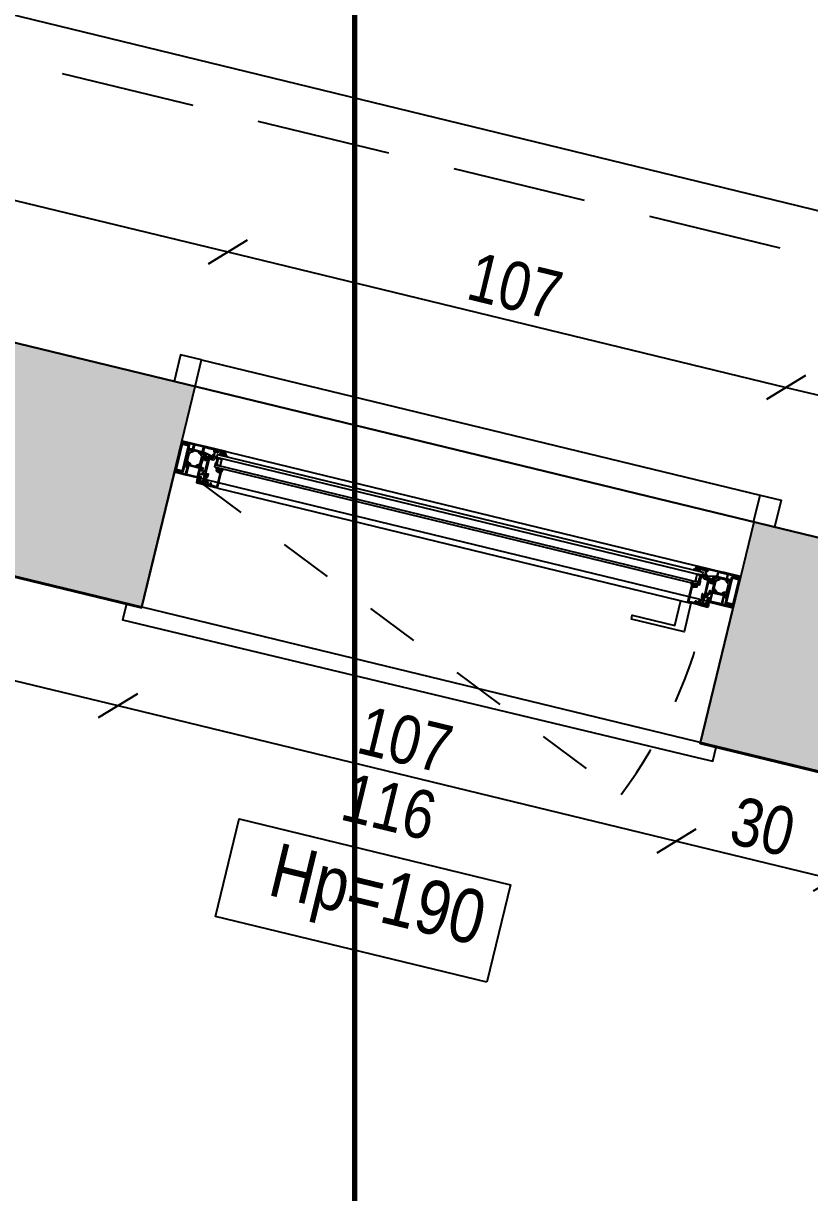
# Model space of a CAD drawing. Header units: metres. Extents: x 493 to 630, y -132 to -15.
# Drawn here: x 564.406 to 565.87, y -29.372 to -27.197 of the extents above; entities that cross this region are included whole.
import ezdxf

# ---------------------------------------------------------------- set-up
doc = ezdxf.new("R2010")
doc.units = ezdxf.units.M
doc.header["$MEASUREMENT"] = 0
doc.header["$PDMODE"] = 3
doc.linetypes.add('HIDDEN2', pattern=[0.1875, 0.125, -0.0625])
for name, color, linetype in [('a_caramida', 2, 'Continuous'), ('a_cote_50', 9, 'Continuous'), ('a_gipscarton', 41, 'Continuous'), ('a_pereti_hasuri', 253, 'Continuous'), ('a_punctat', 40, 'HIDDEN2'), ('a_scari_punctat', 40, 'HIDDEN2'), ('a_sticla', 4, 'Continuous'), ('a_tamplarie_ferestre', 6, 'Continuous'), ('a_text', 7, 'Continuous'), ('a_vederi', 74, 'Continuous'), ('a_vederi subtiri', 124, 'Continuous')]:
    doc.layers.add(name, color=color, linetype=linetype)
doc.layers.add('a_suprafete', color=7, linetype='Continuous', plot=False)
doc.styles.get("Standard").update_dxf_attribs({"font": 'ARIALN.TTF'})
doc.dimstyles.new('50 cote', dxfattribs={"dimtxt": 0.09, "dimasz": 0.06, "dimexe": 0, "dimexo": 0, "dimgap": 0.018, "dimtad": 1, "dimdec": 1, "dimlfac": 100, "dimrnd": 0.5, "dimdsep": 46, "dimtxsty": 'Standard', "dimblk": 'OBLIQUE', "dimcen": 0.00045, "dimclrd": 256, "dimclrt": 4, "dimadec": 1, "dimazin": 0, "dimtfac": 1, "dimtdec": 1, "dimtix": 1, "dimtofl": 0, "dimtmove": 0, "dimatfit": 3, "dimldrblk": 'OBLIQUE', "dimfxl": 0, "dimtolj": 1, "dimtzin": 0, "dimarcsym": 0})

# ---------------------------------------------------------------- blocks, each defined once
blk = doc.blocks.new('_Oblique')
at = {"color": 0, "linetype": 'ByBlock', "lineweight": -2}
blk.add_line((-0.5, -0.5), (0.5, 0.5), dxfattribs=at)
blk = doc.blocks.new('*D714')
at = {"layer": 'a_cote_50', "lineweight": -2, "ltscale": 0.3}
blk.add_line((551.8745, -28.001), (567.8617, -31.8755), dxfattribs=at)
at = {"layer": 'Defpoints', "color": 0, "ltscale": 0.3}
for p in [(551.8745, -28.001), (567.8617, -31.8755), (567.8623, -31.8734)]:
    blk.add_point(p, dxfattribs=at)
at = {"layer": 'a_cote_50', "lineweight": -2, "ltscale": 0.3, "xscale": 0.06, "yscale": 0.06, "zscale": 0.06}
for p, rotation in [((551.8745, -28.001), 166.3770699062306), ((567.8617, -31.8755), 346.3770699062306)]:
    blk.add_blockref('_Oblique', p, dxfattribs=dict(at, rotation=rotation))
at = {"layer": 'a_cote_50', "color": 4, "ltscale": 0.3, "insert": (559.8832, -29.8761), "char_height": 0.09, "attachment_point": 5, "rotation": 346.3771}
blk.add_mtext('\\A1;1645', dxfattribs=at)
blk = doc.blocks.new('*D727')
at = {"layer": 'a_cote_50', "lineweight": -2, "ltscale": 0.3}
blk.add_line((563.0559, -28.0963), (564.5818, -28.466), dxfattribs=at)
at = {"layer": 'Defpoints', "color": 0, "ltscale": 0.3}
for p in [(563.1, -27.9144), (564.6258, -28.2842), (564.5818, -28.466)]:
    blk.add_point(p, dxfattribs=at)
at = {"layer": 'a_cote_50', "lineweight": -2, "ltscale": 0.3, "xscale": 0.06, "yscale": 0.06, "zscale": 0.06}
for p, rotation in [((563.0559, -28.0963), 166.3782662383512), ((564.5818, -28.466), 346.3782662383512)]:
    blk.add_blockref('_Oblique', p, dxfattribs=dict(at, rotation=rotation))
at = {"layer": 'a_cote_50', "color": 4, "ltscale": 0.3, "insert": (563.8339, -28.219), "char_height": 0.09, "attachment_point": 5, "rotation": 346.3783}
blk.add_mtext('\\A1;157', dxfattribs=at)
blk = doc.blocks.new('*D728')
at = {"layer": 'a_cote_50', "lineweight": -2, "ltscale": 0.3}
blk.add_line((564.5818, -28.466), (565.6217, -28.718), dxfattribs=at)
at = {"layer": 'Defpoints', "color": 0, "ltscale": 0.3}
for p in [(564.6258, -28.2842), (565.6657, -28.5363), (565.6217, -28.718)]:
    blk.add_point(p, dxfattribs=at)
at = {"layer": 'a_cote_50', "lineweight": -2, "ltscale": 0.3, "xscale": 0.06, "yscale": 0.06, "zscale": 0.06}
for p, rotation in [((564.5818, -28.466), 166.3782662383512), ((565.6217, -28.718), 346.3782662383512)]:
    blk.add_blockref('_Oblique', p, dxfattribs=dict(at, rotation=rotation))
at = {"layer": 'a_cote_50', "color": 4, "ltscale": 0.3, "char_height": 0.09, "attachment_point": 5, "rotation": 346.3783}
for s, insert in [('\\A1;107', (565.1168, -28.5299)), ('\\A1;116', (565.0867, -28.6542))]:
    blk.add_mtext(s, dxfattribs=dict(at, insert=insert))
blk = doc.blocks.new('*D729')
at = {"layer": 'a_cote_50', "lineweight": -2, "ltscale": 0.3}
blk.add_line((565.6217, -28.718), (565.9132, -28.7887), dxfattribs=at)
at = {"layer": 'Defpoints', "color": 0, "ltscale": 0.3}
for p in [(565.6657, -28.5363), (565.9573, -28.607), (565.9132, -28.7887)]:
    blk.add_point(p, dxfattribs=at)
at = {"layer": 'a_cote_50', "lineweight": -2, "ltscale": 0.3, "xscale": 0.06, "yscale": 0.06, "zscale": 0.06}
for p, rotation in [((565.6217, -28.718), 166.3782662383512), ((565.9132, -28.7887), 346.3782662383512)]:
    blk.add_blockref('_Oblique', p, dxfattribs=dict(at, rotation=rotation))
at = {"layer": 'a_cote_50', "color": 4, "ltscale": 0.3, "insert": (565.7825, -28.6912), "char_height": 0.09, "attachment_point": 5, "rotation": 346.3783}
blk.add_mtext('\\A1;30', dxfattribs=at)
blk = doc.blocks.new('nod mobil')
at = {"layer": 'a_tamplarie_ferestre'}
for p, q in [((-0.0193, 0.0683), (-0.0693, 0.0683)), ((-0.0458, 0.0495), (-0.0409, 0.0495)), ((-0.0458, 0.0475), (-0.0409, 0.0475)), ((-0.0513, 0.0175), (-0.0473, 0.0175))]:
    blk.add_line(p, q, dxfattribs=at)
at = {"layer": 'a_tamplarie_ferestre', "extrusion": (9.86076e-32, 1.5e-15, -1)}
for points in [[(0.103, 0.0683), (0.103, 0.0668)], [(0.103, 0.0683), (0.0693, 0.0683)], [(0.1025, 0.0663), (0.1015, 0.0663)], [(0.101, 0.0658), (0.101, 0.0648)], [(0.099, 0.0648), (0.099, 0.0655)], [(0.0983, 0.066), (0.0937, 0.0643)], [(0.0933, 0.0655), (0.0963, 0.0666)], [(0.1005, 0.0643), (0.0995, 0.0643)], [(0.093, 0.0648), (0.093, 0.0651)]]:
    blk.add_lwpolyline(points, dxfattribs=at)
at = {"layer": 'a_tamplarie_ferestre', "extrusion": (2e-16, -2.00063e-16, -1)}
for points in [[(0.081, 0.0665), (0.0963, 0.0666)], [(0.08, 0.0583), (0.08, 0.0655)], [(0.0786, 0.0662), (0.0786, 0.058)], [(0.0619, 0.0667), (0.0781, 0.0667)], [(0.0614, 0.058), (0.0614, 0.0662)], [(0.06, 0.0654), (0.06, 0.0582)], [(0.0868, 0.0558), (0.0868, 0.0573)], [(0.0868, 0.0529), (0.0868, 0.0548)], [(0.0868, 0.0521), (0.0868, 0.032)], [(0.0866, 0.0551), (0.0866, 0.0556)], [(0.0855, 0.0526), (0.0865, 0.0526)], [(0.0863, 0.0578), (0.0805, 0.0578)], [(0.0855, 0.0526), (0.0863, 0.0526)], [(0.0852, 0.0557), (0.0852, 0.0529)], [(0.0852, 0.0553), (0.0852, 0.0529)], [(0.0808, 0.0558), (0.0851, 0.0558)], [(0.0812, 0.0558), (0.0847, 0.0558)], [(0.0846, 0.0354), (0.0846, 0.0487)], [(0.0841, 0.0496), (0.0832, 0.0501)], [(0.0826, 0.0507), (0.0805, 0.0543)], [(0.0817, 0.0522), (0.0803, 0.0546), (0.0803, 0.0553)], [(0.0781, 0.0575), (0.0619, 0.0575)], [(0.068, 0.0558), (0.0768, 0.0558)], [(0.0645, 0.0553), (0.0645, 0.0546), (0.0631, 0.0522)], [(0.0622, 0.0507), (0.0643, 0.0543)], [(0.0597, 0.0558), (0.064, 0.0558)], [(0.0636, 0.0558), (0.0601, 0.0558)], [(0.0607, 0.0496), (0.0616, 0.0501)], [(0.0602, 0.0354), (0.0602, 0.0487)], [(0.0596, 0.0529), (0.0596, 0.0557)], [(0.0596, 0.0553), (0.0596, 0.0529)], [(0.0595, 0.0577), (0.0585, 0.0577)], [(0.0583, 0.0526), (0.0593, 0.0526)], [(0.0593, 0.0526), (0.0585, 0.0526)], [(0.0582, 0.0556), (0.0582, 0.0551)], [(0.058, 0.0572), (0.058, 0.0558)], [(0.058, 0.0548), (0.058, 0.0529)], [(0.058, 0.0521), (0.058, 0.0511), (0.0537, 0.0511)], [(0.058, 0.0486), (0.058, 0.0456)], [(0.0539, 0.0488), (0.0547, 0.0486), (0.0547, 0.0496), (0.057, 0.0496)], [(0.057, 0.0446), (0.0547, 0.0446), (0.0547, 0.0456), (0.0539, 0.0454)], [(0.0532, 0.0506), (0.0532, 0.0498)], [(0.0532, 0.0445), (0.0532, 0.0436)], [(0.0868, 0.0293), (0.0868, 0.0312)], [(0.0868, 0.0238), (0.0868, 0.0283)], [(0.0866, 0.0286), (0.0866, 0.0291)], [(0.0865, 0.0315), (0.0855, 0.0315)], [(0.0863, 0.0315), (0.0855, 0.0315)], [(0.0853, 0.0253), (0.0853, 0.0228), (0.0858, 0.0228)], [(0.0852, 0.0312), (0.0852, 0.0284)], [(0.0852, 0.0312), (0.0852, 0.0288)], [(0.0851, 0.0283), (0.0808, 0.0283)], [(0.0847, 0.0283), (0.0812, 0.0283)], [(0.083, 0.0263), (0.0843, 0.0263)], [(0.0832, 0.0341), (0.0841, 0.0346)], [(0.0805, 0.0299), (0.0826, 0.0335)], [(0.082, 0.0183), (0.082, 0.0253)], [(0.0803, 0.0288), (0.0803, 0.0295), (0.0817, 0.0319)], [(0.0805, 0.0261), (0.0805, 0.0104)], [(0.06, 0.0266), (0.08, 0.0266)], [(0.0768, 0.0283), (0.068, 0.0283)], [(0.0631, 0.0319), (0.0645, 0.0295), (0.0645, 0.0288)], [(0.0643, 0.0299), (0.0622, 0.0335)], [(0.064, 0.0283), (0.0597, 0.0283)], [(0.0601, 0.0283), (0.0636, 0.0283)], [(0.0633, 0.0321), (0.0632, 0.0321)], [(0.0616, 0.0341), (0.0607, 0.0346)], [(0.0596, 0.0284), (0.0596, 0.0312)], [(0.0596, 0.0312), (0.0596, 0.0288)], [(0.0595, 0.0104), (0.0595, 0.0261)], [(0.0593, 0.0315), (0.0583, 0.0315)], [(0.0585, 0.0315), (0.0593, 0.0315)], [(0.0582, 0.0291), (0.0582, 0.0286)], [(0.0537, 0.0431), (0.058, 0.0431), (0.058, 0.032)], [(0.058, 0.0312), (0.058, 0.0293)], [(0.058, 0.0253), (0.058, 0.0183)], [(0.0577, 0.028), (0.0547, 0.028), (0.0547, 0.0288), (0.0537, 0.0288)], [(0.0557, 0.0263), (0.057, 0.0263)], [(0.0542, 0.0228), (0.0547, 0.0228), (0.0547, 0.0253)], [(0.0532, 0.0283), (0.0532, 0.0238)], [(0.103, 0.0083), (0.103, 0.0117), (0.1019, 0.0128), (0.1013, 0.0128), (0.1013, 0.011)], [(0.0547, 0.0113), (0.0547, 0.0128), (0.0541, 0.0128), (0.053, 0.0117), (0.053, 0.0083), (0.103, 0.0083)], [(0.1003, 0.01), (0.083, 0.01)], [(0.082, 0.011), (0.082, 0.0173)], [(0.08, 0.0099), (0.06, 0.0099)], [(0.0582, 0.0037), (0.0576, 0.007)], [(0.058, 0.0173), (0.058, 0.0113)], [(0.0558, 0.0031), (0.0577, 0.0031)], [(0.0571, 0.0056), (0.0573, 0.0044)], [(0.0571, 0.0042), (0.0557, 0.0042)], [(0.057, 0.0103), (0.0557, 0.0103)], [(0.0529, 0.0042), (0.057, 0.0057)], [(0.0568, 0.0065), (0.0517, 0.0048)], [(0.0558, 0.0004), (0.0567, 0.0012)], [(0.0566, 0.0015), (0.0558, 0.0017)], [(0.0557, 0.0019), (0.0557, 0.003)], [(0.0552, 0.0037), (0.0552, 0.0032)], [(0.0552, 0.002), (0.0552, 0.0012)], [(0.0527, 0.0002), (0.0552, 0.0002)], [(0.0551, 0.0031), (0.0529, 0.0031)], [(0.055, 0.001), (0.053, 0.001)], [(0.0532, 0.0024), (0.0548, 0.0024)], [(0.0528, 0.0032), (0.0528, 0.004)], [(0.0528, 0.0012), (0.0528, 0.002)], [(0.0523, 0.003), (0.0523, 0.0019)], [(0.0513, 0.0031), (0.0521, 0.0031)], [(0.0521, 0.0017), (0.0513, 0.0016)], [(0.0513, 0.0012), (0.052, 0.0005)], [(0.051, 0.0038), (0.051, 0.0034)]]:
    blk.add_lwpolyline(points, dxfattribs=at)
at = {"layer": 'a_tamplarie_ferestre', "extrusion": (2e-16, -4.00063e-16, -1)}
for points in [[(0.0588, 0.0667), (0.0495, 0.0667)], [(0.0495, 0.0667), (0.0408, 0.0667), (0.0279, 0.0667)], [(0.0333, 0.0667), (0.0333, 0.0647)], [(0.0319, 0.0643), (0.0319, 0.0667)], [(0.0274, 0.0662), (0.0274, 0.065)], [(0.0251, 0.0638), (0.0251, 0.0643), (0.0261, 0.0643), (0.0261, 0.066)], [(0.0251, 0.067), (0.0211, 0.067)], [(0.0201, 0.066), (0.0201, 0.0643), (0.0211, 0.0643), (0.0211, 0.0638)], [(0.0188, 0.0638), (0.0188, 0.0678)], [(0.0575, 0.0551), (0.0575, 0.0566)], [(0.0572, 0.0478), (0.0556, 0.0492)], [(0.0556, 0.0449), (0.0572, 0.0463)], [(0.0537, 0.0537), (0.0571, 0.0546)], [(0.0568, 0.0571), (0.043, 0.054)], [(0.0558, 0.0479), (0.0564, 0.0473)], [(0.0564, 0.0468), (0.0558, 0.0462)], [(0.0533, 0.0478), (0.0554, 0.048)], [(0.0554, 0.046), (0.0533, 0.0462)], [(0.0551, 0.0491), (0.0549, 0.0484), (0.053, 0.0484)], [(0.053, 0.0456), (0.0549, 0.0456), (0.0551, 0.045)], [(0.0525, 0.0491), (0.053, 0.0504), (0.053, 0.0527)], [(0.053, 0.043), (0.053, 0.0444), (0.0526, 0.0448)], [(0.0502, 0.0463), (0.0506, 0.0443)], [(0.0495, 0.0507), (0.0499, 0.0479)], [(0.0484, 0.0507), (0.0449, 0.0516), (0.0432, 0.052)], [(0.0458, 0.0495), (0.0483, 0.0495)], [(0.0483, 0.0475), (0.048, 0.0475)], [(0.048, 0.0247), (0.048, 0.0475)], [(0.043, 0.0504), (0.0462, 0.0496)], [(0.0458, 0.0495), (0.0458, 0.0213)], [(0.0419, 0.053), (0.0419, 0.0519)], [(0.0412, 0.0637), (0.0412, 0.0633)], [(0.0412, 0.0559), (0.0412, 0.0552)], [(0.0338, 0.0642), (0.0407, 0.0642)], [(0.0407, 0.0628), (0.0399, 0.0628)], [(0.0399, 0.0564), (0.0407, 0.0564)], [(0.0407, 0.0547), (0.0404, 0.0547)], [(0.0404, 0.0537), (0.0404, 0.0518)], [(0.0404, 0.051), (0.0404, 0.05)], [(0.0402, 0.0544), (0.0402, 0.054)], [(0.0401, 0.0515), (0.0391, 0.0515)], [(0.0394, 0.0623), (0.0394, 0.0569)], [(0.0388, 0.0518), (0.0388, 0.0546)], [(0.0387, 0.0547), (0.0344, 0.0547)], [(0.0382, 0.0547), (0.0382, 0.0623)], [(0.0377, 0.0628), (0.0334, 0.0628)], [(0.0376, 0.0485), (0.0366, 0.049)], [(0.0363, 0.0494), (0.0341, 0.0532)], [(0.0339, 0.0542), (0.0339, 0.0535), (0.0352, 0.0511)], [(0.0289, 0.064), (0.0289, 0.0638)], [(0.0279, 0.0645), (0.0284, 0.0645)], [(0.0284, 0.0633), (0.0256, 0.0633)], [(0.0206, 0.0633), (0.0193, 0.0633)], [(0.0521, 0.043), (0.053, 0.043)], [(0.0521, 0.0191), (0.05, 0.0228)], [(0.0521, 0.019), (0.05, 0.0227)], [(0.0495, 0.0232), (0.0486, 0.0238)], [(0.0494, 0.0234), (0.0485, 0.0239)], [(0.0473, 0.0158), (0.058, 0.0158)], [(0.058, -0.0002), (0.058, 0.0028), (0.056, 0.0028)], [(0.0425, 0.0011), (0.0425, 0.0031), (0.0419, 0.0031), (0.0408, 0.002), (0.0408, -0.0014), (0.0574, -0.0014)], [(0.0555, 0.0023), (0.0555, 0.0018), (0.0565, 0.0018), (0.0565, 0.0008)], [(0.051, 0.0211), (0.0523, 0.0187), (0.0523, 0.018)], [(0.0505, 0.0008), (0.0505, 0.0018), (0.0515, 0.0018), (0.0515, 0.0023)], [(0.051, 0.0028), (0.0482, 0.0028)], [(0.049, 0.0013), (0.049, 0.0008)], [(0.0482, 0.0018), (0.0485, 0.0018)], [(0.0473, 0.0207), (0.0473, 0.0207)], [(0.0473, 0.0008), (0.0473, 0.0205)], [(0.0471, 0.0208), (0.0461, 0.0208)], [(0.0463, 0.0208), (0.0471, 0.0208)], [(0.0458, 0.0205), (0.0458, 0.0186)], [(0.0458, 0.0156), (0.0458, 0.0086)], [(0.0458, 0.0076), (0.0458, 0.0011)], [(0.0453, 0.0181), (0.043, 0.0181)], [(0.0435, 0.0166), (0.0448, 0.0166)], [(0.0448, 0.0001), (0.0435, 0.0001)], [(0.0425, 0.0186), (0.0425, 0.0196)], [(0.042, 0.0131), (0.0425, 0.0131), (0.0425, 0.0156)], [(0.042, 0.0201), (0.0415, 0.0201)], [(0.041, 0.0196), (0.041, 0.0141)], [(0.0555, -0.0002), (0.0515, -0.0002)]]:
    blk.add_lwpolyline(points, dxfattribs=at)
at = {"layer": 'a_tamplarie_ferestre', "extrusion": (2e-16, -3.00063e-16, -1)}
for points in [[(0.0252, 0.0651), (0.0241, 0.0662)], [(0.0238, 0.0663), (0.0221, 0.0663)], [(0.0218, 0.0662), (0.0207, 0.0651)], [(0.0273, 0.0597), (0.0279, 0.0607), (0.0279, 0.0627)], [(0.0276, 0.063), (0.0255, 0.063)], [(0.0263, 0.0604), (0.0266, 0.0598)], [(0.0253, 0.0598), (0.0256, 0.0604)], [(0.0243, 0.0604), (0.0246, 0.0598)], [(0.0245, 0.063), (0.0245, 0.0643)], [(0.0237, 0.0646), (0.0237, 0.0627)], [(0.0233, 0.0598), (0.0236, 0.0604)], [(0.0226, 0.0651), (0.0232, 0.0651)], [(0.0232, 0.0622), (0.0226, 0.0622)], [(0.0223, 0.0604), (0.0226, 0.0598)], [(0.0221, 0.0627), (0.0221, 0.0646)], [(0.0213, 0.0598), (0.0216, 0.0604)], [(0.0213, 0.0643), (0.0213, 0.063)], [(0.0205, 0.0606), (0.0205, 0.0599)], [(0.0203, 0.063), (0.0184, 0.063), (0.0184, 0.0639)], [(0.0191, 0.0603), (0.0197, 0.0609)], [(0.018, 0.0635), (0.018, 0.0625)], [(0.0149, 0.0595), (0.0173, 0.0595)], [(0.016, 0.0605), (0.0149, 0.0604)]]:
    blk.add_lwpolyline(points, dxfattribs=at)
at = {"layer": 'a_tamplarie_ferestre'}
for points in [[(-0.0876, 0.013), (-0.0876, 0.0637), (-0.103, 0.0637), (-0.103, 0.013)], [(-0.0891, 0.0145), (-0.0891, 0.062), (-0.1015, 0.062), (-0.1015, 0.0145)]]:
    blk.add_lwpolyline(points, close=True, dxfattribs=at)
at = {"layer": 'a_tamplarie_ferestre', "extrusion": (4e-16, -6.00063e-16, -1)}
for points in [[(0.0285, 0.0301), (0.0285, 0.0298)], [(0.0282, 0.0293), (0.0222, 0.0272)], [(0.0232, 0.0289), (0.0278, 0.0306)], [(0.0225, 0.0301), (0.0225, 0.0294)], [(0.021, 0.0306), (0.022, 0.0306)], [(0.022, 0.0271), (0.0205, 0.0271)], [(0.0205, 0.0291), (0.0205, 0.0301)], [(0.019, 0.0286), (0.02, 0.0286)], [(0.02, 0.0266), (0.02, 0.0017)], [(0.0185, -0.0009), (0.0185, 0.0281)], [(0.0445, 0.012), (0.0445, 0.0087)], [(0.0443, 0.0087), (0.044, 0.0091)], [(0.0441, 0.0139), (0.0441, 0.0127)], [(0.0437, 0.0091), (0.0407, 0.0061)], [(0.0436, 0.0117), (0.0436, 0.0139)], [(0.0374, 0.0046), (0.043, 0.0103)], [(0.0427, 0.0047), (0.0427, 0.0037)], [(0.0426, 0.0036), (0.0397, 0.0039)], [(0.041, 0.0053), (0.0422, 0.0052)], [(0.0387, 0.0026), (0.0394, 0)], [(0.0375, 0.0013), (0.037, 0.0032)], [(0.0335, 0.0006), (0.037, 0.0006)], [(0.0332, 0.0042), (0.0336, 0.0035), (0.033, 0.0035), (0.033, 0.0011)], [(0.0317, 0.0011), (0.0317, 0.0039)], [(0.0216, 0.0002), (0.0312, 0.0006)], [(0.0399, -0.0004), (0.04, -0.0004), (0.04, -0.0014), (0.019, -0.0014)]]:
    blk.add_lwpolyline(points, dxfattribs=at)
at = {"layer": 'a_tamplarie_ferestre'}
for points in [[(-0.0271, 0.0338), (-0.025, 0.0322)], [(-0.025, 0.0322), (-0.0271, 0.0338)], [(-0.0244, 0.032), (-0.0203, 0.032)], [(-0.0203, 0.032), (-0.0244, 0.032)], [(-0.0235, 0.0295), (-0.0238, 0.0295)], [(-0.0229, 0.0307), (-0.0232, 0.0297)], [(-0.0204, 0.0309), (-0.0226, 0.0309)], [(-0.0202, 0.0297), (-0.0201, 0.0306)], [(-0.0186, 0.0291), (-0.02, 0.0294)], [(-0.0193, 0.0356), (-0.0173, 0.0356)], [(-0.0178, 0.0312), (-0.0182, 0.0293)], [(-0.0173, 0.0351), (-0.0172, 0.0356)], [(-0.0172, 0.0356), (-0.0173, 0.0351)]]:
    blk.add_lwpolyline(points, dxfattribs=at)
for centre, radius, start, end in [((-0.1025, 0.0668), 0.0005, 180.0009, 269.9988), ((-0.0935, 0.0651), 0.0005, 0, 69.9897), ((-0.081, 0.0655), 0.001, 0.0011, 89.9989), ((-0.0781, 0.0662), 0.0005, 90, 180), ((-0.0619, 0.0662), 0.0005, 0, 90), ((-0.0584, 0.0652), 0.00159, 103.7918, 171.7779), ((-0.0193, 0.0678), 0.0005, 0, 90), ((-0.1005, 0.0648), 0.0005, 180.0005, 269.9993), ((-0.0995, 0.0648), 0.0005, 270.0009, 359.9991), ((-0.0935, 0.0648), 0.0005, 249.9886, 0), ((-0.0869, 0.0556), 0.000279, 358.8354, 73.5801), ((-0.0869, 0.0551), 0.000279, 286.4246, 1.1629), ((-0.0863, 0.0521), 0.0005, 89.9997, 180.0003), ((-0.0851, 0.0557), 0.00012, 90, 180), ((-0.0847, 0.0553), 0.0005, 89.9997, 180.0003), ((-0.0839, 0.0514), 0.0015, 297.9943, 330), ((-0.0813, 0.0548), 0.001, 327.273, 81.8184), ((-0.0808, 0.0553), 0.0005, 0, 90), ((-0.0805, 0.0583), 0.0005, 269.9996, 0.0004), ((-0.0781, 0.058), 0.0005, 180, 270), ((-0.0768, 0.0553), 0.0005, 90, 162.253), ((-0.068, 0.0553), 0.0005, 17.747, 90), ((-0.064, 0.0553), 0.0005, 90, 180), ((-0.0619, 0.058), 0.0005, 270, 0), ((-0.0612, 0.0487), 0.001, 0.0025, 60.6961), ((-0.0595, 0.0582), 0.0005, 180, 270), ((-0.0597, 0.0557), 0.00012, 0, 90), ((-0.0593, 0.0529), 0.0003, 180.0025, 270.0025), ((-0.0579, 0.0556), 0.000279, 106.4199, 181.1646), ((-0.0579, 0.0551), 0.000279, 178.8371, 253.5754), ((-0.057, 0.0486), 0.001, 89.9981, 180.0015), ((-0.057, 0.0456), 0.001, 180.0067, 269.9937), ((-0.0562, 0.047), 0.000348, 134.7272, 225.2728), ((-0.0555, 0.0475), 0.0005, 84.8936, 135.0494), ((-0.0555, 0.0465), 0.0005, 224.9506, 275.1059), ((-0.054, 0.0527), 0.001, 0.0008, 74.9983), ((-0.0533, 0.047), 0.0008, 270, 90), ((-0.053, 0.0489), 0.0005, 269.9991, 22.5011), ((-0.053, 0.0451), 0.0005, 314.9997, 90.0007), ((-0.0495, 0.047), 0.000971, 114.0059, 225.9941), ((-0.0485, 0.0505), 0.001, 75.0011, 169.9977), ((-0.0483, 0.0485), 0.001, 90, 270), ((-0.0432, 0.0524), 0.000372, 278.7538, 96.3352), ((-0.0407, 0.0637), 0.0005, 90, 180), ((-0.0407, 0.0633), 0.0005, 180, 270), ((-0.0407, 0.0559), 0.0005, 90.0131, 179.9869), ((-0.0407, 0.0552), 0.0005, 180, 270), ((-0.0405, 0.052), 0.00452, 264.999, 309.1968), ((-0.0401, 0.0518), 0.0003, 180, 270), ((-0.0399, 0.051), 0.0005, 90, 180.0027), ((-0.0391, 0.0518), 0.0003, 270, 0), ((-0.0371, 0.0499), 0.001, 298.2866, 330.0001), ((-0.0349, 0.0537), 0.001, 330.0001, 90), ((-0.0334, 0.0643), 0.0015, 270, 360), ((-0.0284, 0.064), 0.0005, 90, 180), ((-0.0284, 0.0638), 0.0005, 180, 270), ((-0.0259, 0.0603), 0.0004, 20.9654, 159.0346), ((-0.0256, 0.0638), 0.0005, 270, 0), ((-0.025, 0.063), 0.0005, 180.0566, 359.9434), ((-0.0248, 0.0643), 0.0003, 0, 99.738), ((-0.0239, 0.0603), 0.0004, 20.9654, 159.0346), ((-0.0232, 0.0646), 0.0005, 90.0196, 179.9804), ((-0.0232, 0.0627), 0.0005, 179.9997, 270.0003), ((-0.0226, 0.0646), 0.0005, 0.0205, 89.9795), ((-0.0226, 0.0627), 0.0005, 270.0163, 359.9837), ((-0.0219, 0.0603), 0.0004, 20.9654, 159.0346), ((-0.021, 0.0643), 0.0003, 80.2604, 180), ((-0.0208, 0.063), 0.0005, 180.0566, 359.9434), ((-0.0206, 0.0638), 0.0005, 180, 270), ((-0.02, 0.0606), 0.0005, 42.0379, 179.9422), ((-0.0193, 0.0638), 0.0005, 270, 0), ((-0.0157, 0.0627), 0.00225, 184.5989, 263.2783), ((-0.0863, 0.032), 0.0005, 179.9997, 270.0003), ((-0.0869, 0.0291), 0.000279, 358.8371, 73.5754), ((-0.0869, 0.0286), 0.000279, 286.4199, 1.1646), ((-0.0843, 0.0253), 0.001, 90.0012, 179.9989), ((-0.0847, 0.0288), 0.000505, 180.567, 270.5676), ((-0.0851, 0.0284), 0.00012, 180, 270.0001), ((-0.0839, 0.0328), 0.0015, 30, 62.0057), ((-0.083, 0.0253), 0.001, 359.9982, 90.0018), ((-0.0813, 0.0293), 0.001, 278.1816, 32.727), ((-0.0808, 0.0288), 0.0005, 269.9985, 0.0006), ((-0.08, 0.0261), 0.0005, 90.0003, 179.9997), ((-0.0768, 0.0288), 0.0005, 196.9544, 270), ((-0.068, 0.0288), 0.0005, 270, 342.7104), ((-0.064, 0.0288), 0.0005, 179.9994, 270.0015), ((-0.0612, 0.0354), 0.001, 299.3088, 0.0025), ((-0.06, 0.0261), 0.0005, 0.0003, 89.9997), ((-0.0597, 0.0284), 0.00012, 269.9999, 0), ((-0.0593, 0.0312), 0.0003, 90.0025, 180.0025), ((-0.0579, 0.0291), 0.000279, 106.4246, 181.1629), ((-0.0579, 0.0286), 0.000279, 178.8354, 253.5801), ((-0.0577, 0.0283), 0.0003, 180.0256, 269.9709), ((-0.057, 0.0253), 0.001, 90.0034, 179.9966), ((-0.0557, 0.0253), 0.001, 0.005, 89.995), ((-0.049, 0.0247), 0.001, 299.3064, 0), ((-0.0307, 0.0289), 0.0061, 53.6968, 86.6025), ((-0.0372, 0.0196), 0.0163, 43.5511, 63.2606), ((-0.028, 0.0301), 0.0005, 69.9886, 180), ((-0.028, 0.0298), 0.0005, 180, 249.9897), ((-0.0244, 0.033), 0.001, 232.9845, 270), ((-0.0237, 0.0332), 0.000476, 218.5685, 342.0839), ((-0.0226, 0.0306), 0.0003, 90, 160.0002), ((-0.022, 0.0301), 0.0005, 90.0009, 179.9991), ((-0.022, 0.0276), 0.0005, 249.9897, 270), ((-0.021, 0.0301), 0.0005, 0.0005, 89.9993), ((-0.0204, 0.0306), 0.0003, 352.7923, 90), ((-0.0203, 0.033), 0.001, 270, 338.6035), ((-0.0159, 0.0307), 0.004, 117.7203, 150.6713), ((-0.019, 0.0281), 0.0005, 0.0009, 89.9988), ((-0.0183, 0.0351), 0.001, 297.7203, 357.275), ((-0.0128, 0.0301), 0.00508, 136.4413, 167.1481), ((-0.1003, 0.011), 0.001, 180.0032, 269.9967), ((-0.083, 0.011), 0.001, 270.0003, 359.9997), ((-0.0825, 0.0178), 0.000725, 316.3959, 43.6041), ((-0.08, 0.0104), 0.0005, 180.0003, 269.9997), ((-0.06, 0.0104), 0.0005, 270.0003, 359.9997), ((-0.0575, 0.0178), 0.000725, 136.3884, 223.6116), ((-0.057, 0.0113), 0.001, 180.0027, 269.9969), ((-0.0571, 0.0044), 0.0002, 178.1351, 270.001), ((-0.057, 0.0056), 0.0001, 69.6878, 169.6777), ((-0.0562, 0.0066), 0.000686, 53.8588, 179.5157), ((-0.0567, 0.0066), 0.00015, 172.504, 250.9838), ((-0.0555, 0.0008), 0.001, 179.9939, 270.0061), ((-0.0558, 0.003), 0.00015, 359.9961, 90.0039), ((-0.0559, 0.0019), 0.0002, 285.0029, 359.9972), ((-0.0557, 0.0113), 0.001, 270.005, 359.9946), ((-0.0551, 0.0032), 0.0001, 179.9919, 270.0087), ((-0.0548, 0.002), 0.0004, 89.9996, 180.001), ((-0.055, 0.0012), 0.0002, 179.9998, 270.0002), ((-0.0532, 0.002), 0.0004, 0.0013, 89.998), ((-0.053, 0.0012), 0.0002, 269.9987, 0.0005), ((-0.053, 0.004), 0.0002, 0.0024, 74.3114), ((-0.0529, 0.0032), 0.0001, 270.0015, 359.9985), ((-0.0521, 0.003), 0.00015, 89.9951, 180.0049), ((-0.0521, 0.0019), 0.0002, 180.0026, 254.9977), ((-0.0515, 0.0008), 0.001, 269.993, 0.0053), ((-0.0485, 0.0013), 0.0005, 90.0143, 179.9857), ((-0.0485, 0.0008), 0.0005, 179.9847, 270.0118), ((-0.0453, 0.0081), 0.000725, 136.3959, 223.6041), ((-0.0453, 0.0186), 0.0005, 180.0108, 269.9892), ((-0.0448, 0.0156), 0.001, 90.011, 179.9907), ((-0.0448, 0.0011), 0.001, 179.9946, 270.0071), ((-0.0442, 0.012), 0.000319, 120.7538, 181.0363), ((-0.0444, 0.0087), 0.0001, 180, 317.856), ((-0.0438, 0.0139), 0.00025, 356.4446, 183.5554), ((-0.0435, 0.0156), 0.001, 0.0097, 89.9903), ((-0.0435, 0.0011), 0.001, 269.991, 0.009), ((-0.043, 0.0186), 0.0005, 270.004, 359.9956), ((-0.0422, 0.0047), 0.0005, 94.9998, 179.9998), ((-0.0426, 0.0037), 0.0001, 180, 275.0534), ((-0.0384, 0.0036), 0.0015, 345.0002, 45.0008), ((-0.0325, 0.0038), 0.000809, 8.8194, 154.9031), ((-0.0399, 0.0001), 0.000477, 267.8307, 347.1724), ((-0.019, -0.0009), 0.0005, 270.0003, 359.9998)]:
    blk.add_arc(centre, radius, start, end, dxfattribs=at)
at = {"layer": 'a_tamplarie_ferestre', "extrusion": (9.86076e-32, 1.5e-15, -1)}
for centre, start, end in [((0.1015, 0.0658), 89.9998, 180.0002), ((0.0985, 0.0655), 0.0428, 109.9384)]:
    blk.add_arc(centre, 0.0005, start, end, dxfattribs=at)
at = {"layer": 'a_tamplarie_ferestre', "extrusion": (2e-16, -4.00063e-16, -1)}
for centre, radius, start, end in [((0.0279, 0.0662), 0.0005, 90, 180), ((0.0251, 0.066), 0.001, 0, 90), ((0.0211, 0.066), 0.001, 90, 180), ((0.057, 0.0566), 0.0005, 0.0019, 112.4977), ((0.057, 0.0551), 0.0005, 284.9999, 0), ((0.0565, 0.047), 0.001, 310.9097, 49.0903), ((0.0554, 0.049), 0.0003, 48.3541, 164.9994), ((0.0554, 0.0451), 0.0003, 195.0097, 311.6393), ((0.0521, 0.0445), 0.0015, 190.0009, 269.9989), ((0.0483, 0.0504), 0.0003, 304.8295, 67.5001), ((0.0467, 0.0526), 0.003, 260.6566, 304.8295), ((0.0481, 0.0614), 0.00989, 240.6425, 270.5846), ((0.0434, 0.0526), 0.0015, 102.5014, 162.4995), ((0.0434, 0.0518), 0.0015, 177.5003, 257.4998), ((0.0409, 0.05), 0.0005, 179.9973, 270), ((0.0404, 0.0544), 0.000279, 106.4199, 181.1646), ((0.0404, 0.054), 0.000279, 178.8371, 253.5754), ((0.0399, 0.0623), 0.0005, 90, 180), ((0.0399, 0.0569), 0.0005, 179.9714, 270.0286), ((0.0387, 0.0546), 0.00012, 0, 90), ((0.0377, 0.0623), 0.0005, 359.9737, 90.0193), ((0.0344, 0.0542), 0.0005, 90, 180), ((0.0338, 0.0647), 0.0005, 180, 270), ((0.0279, 0.065), 0.0005, 180, 270), ((0.0487, 0.0221), 0.0015, 30, 60.6936), ((0.0487, 0.0219), 0.0015, 30, 60.6936), ((0.056, 0.0023), 0.0005, 90.0151, 179.9884), ((0.0513, 0.0185), 0.001, 270, 30), ((0.051, 0.0023), 0.0005, 0.0131, 89.9869), ((0.0511, 0.0212), 0.000138, 115.1578, 210), ((0.0482, 0.0023), 0.0005, 90, 270), ((0.0463, 0.0213), 0.0005, 180, 270), ((0.0461, 0.0205), 0.0003, 90, 180), ((0.042, 0.0196), 0.0005, 0.0026, 89.9974), ((0.042, 0.0141), 0.001, 179.9847, 270.0118), ((0.0415, 0.0196), 0.0005, 89.9968, 180.001), ((0.0565, -0.0002), 0.0015, 306.8437, 0.0038)]:
    blk.add_arc(centre, radius, start, end, dxfattribs=at)
at = {"layer": 'a_tamplarie_ferestre', "extrusion": (2e-16, -3.00063e-16, -1)}
for centre, radius, start, end in [((0.0238, 0.0658), 0.0005, 45.0001, 90), ((0.0221, 0.0658), 0.0005, 90, 134.9999), ((0.0276, 0.0627), 0.000299, 359.7696, 90.2304), ((0.0269, 0.0599), 0.0004, 200.9654, 326.8252), ((0.0249, 0.0649), 0.0003, 260.262, 44.8887), ((0.0249, 0.0599), 0.0004, 200.9654, 339.0346), ((0.0229, 0.0599), 0.0004, 200.9654, 339.0346), ((0.0209, 0.0599), 0.0004, 180, 339.0346), ((0.0209, 0.0649), 0.0003, 135.1096, 279.7396), ((0.0173, 0.0619), 0.0024, 270, 317.3265), ((0.0184, 0.0635), 0.000399, 89.9047, 180.0953), ((0.0149, 0.0599), 0.000426, 89.1272, 269.7963)]:
    blk.add_arc(centre, radius, start, end, dxfattribs=at)
at = {"layer": 'a_tamplarie_ferestre', "extrusion": (2e-16, -2.00063e-16, -1)}
for centre, radius, start, end in [((0.0863, 0.0573), 0.0005, 359.9984, 90.0016), ((0.0865, 0.0529), 0.0003, 270, 0), ((0.0855, 0.0529), 0.0003, 180, 270), ((0.0855, 0.0529), 0.0003, 180, 270), ((0.0836, 0.0487), 0.001, 0, 60.0001), ((0.0816, 0.0522), 0.000138, 264.3774, 30), ((0.082, 0.057), 0.005, 197.747, 264.3774), ((0.0628, 0.057), 0.005, 275.6226, 342.253), ((0.0634, 0.0548), 0.001, 327.2705, 81.8159), ((0.0632, 0.0522), 0.000138, 150, 275.6226), ((0.0609, 0.0514), 0.0015, 297.9918, 329.9975), ((0.0601, 0.0553), 0.0005, 89.9972, 179.9978), ((0.0593, 0.0529), 0.0003, 270, 0), ((0.0585, 0.0572), 0.0005, 90, 180), ((0.0585, 0.0521), 0.0005, 89.9975, 179.9975), ((0.0583, 0.0529), 0.0003, 180, 270), ((0.0542, 0.0498), 0.001, 180.0452, 254.9372), ((0.0542, 0.0445), 0.001, 105.0511, 179.9648), ((0.0537, 0.0506), 0.0005, 90.0025, 179.9966), ((0.0537, 0.0436), 0.0005, 180.0026, 269.9983), ((0.0865, 0.0312), 0.0003, 0, 90), ((0.0858, 0.0238), 0.001, 270.002, 359.998), ((0.0855, 0.0312), 0.0003, 90, 180), ((0.0855, 0.0312), 0.0003, 90, 180), ((0.0836, 0.0354), 0.001, 299.9999, 360), ((0.0816, 0.032), 0.000137, 330.0001, 94.3397), ((0.0819, 0.0273), 0.00488, 94.3397, 163.0456), ((0.0629, 0.0272), 0.00492, 17.2896, 85.2632), ((0.0634, 0.0293), 0.001, 278.1791, 32.7245), ((0.0632, 0.032), 0.000139, 93.3868, 204.0603), ((0.0609, 0.0328), 0.0015, 29.9975, 62.0033), ((0.0601, 0.0288), 0.0005, 179.9972, 269.9978), ((0.0593, 0.0312), 0.0003, 0, 90), ((0.0585, 0.032), 0.0005, 179.9975, 269.9975), ((0.0583, 0.0312), 0.0003, 90, 180), ((0.0542, 0.0238), 0.001, 180.005, 269.995), ((0.0537, 0.0283), 0.0005, 89.9965, 180.0026), ((0.0577, 0.0036), 0.0005, 269.9998, 9.9336), ((0.0562, 0.0066), 0.0015, 15.7069, 125.0876), ((0.0566, 0.0013), 0.0002, 310.0023, 74.9985), ((0.0556, 0.0075), 0.0004, 125.088, 305.088), ((0.0552, 0.0012), 0.001, 270, 307.8278), ((0.0557, 0.0037), 0.000498, 89.7452, 180.1926), ((0.0527, 0.0012), 0.001, 226.8814, 270), ((0.052, 0.0038), 0.001, 104.959, 180.0005), ((0.0513, 0.0034), 0.0003, 180.004, 269.9968), ((0.0514, 0.0014), 0.0002, 104.9898, 225.0075)]:
    blk.add_arc(centre, radius, start, end, dxfattribs=at)
at = {"layer": 'a_tamplarie_ferestre', "extrusion": (3.62955e-27, -6.27398e-20, -1)}
for centre, radius, start, end in [((0.0296, 0.0349), 0.000698, 286.9412, 6.4525), ((0.0296, 0.0349), 0.000698, 6.4525, 90.3975), ((0.0307, 0.0289), 0.0061, 93.3975, 126.3032), ((0.0296, 0.0286), 0.00699, 89.6674, 141.4315), ((0.0145, 0.0413), 0.015, 309.0082, 316.2281), ((0.0244, 0.033), 0.001, 270, 307.0155), ((0.0238, 0.0298), 0.0003, 270, 309.0082), ((0.0235, 0.0298), 0.0003, 199.9874, 270), ((0.0195, 0.0314), 0.00413, 24.1165, 83.6431), ((0.0203, 0.033), 0.001, 201.3965, 270), ((0.0199, 0.0297), 0.0003, 280.9941, 8.118), ((0.0193, 0.0326), 0.003, 77.9862, 90.0169), ((0.0159, 0.0307), 0.004, 29.3287, 62.2797), ((0.0185, 0.0294), 0.0003, 192.7652, 282.3565), ((0.0183, 0.0351), 0.001, 182.725, 242.2797), ((0.0173, 0.0344), 0.00116, 91.7523, 94.5316), ((0.0173, 0.0344), 0.00116, 94.5316, 224.4307)]:
    blk.add_arc(centre, radius, start, end, dxfattribs=at)
at = {"layer": 'a_tamplarie_ferestre', "extrusion": (4e-16, -6.00063e-16, -1)}
for centre, radius, start, end in [((0.023, 0.0294), 0.0005, 180.0428, 289.9384), ((0.02, 0.0291), 0.0005, 269.9998, 0.0002), ((0.0205, 0.0266), 0.0005, 90.0009, 179.9991), ((0.0446, 0.0127), 0.0005, 180, 239.2462), ((0.0438, 0.009), 0.0002, 30.0091, 134.9898), ((0.0416, 0.0117), 0.002, 315, 0), ((0.041, 0.0058), 0.0005, 135, 265.0014), ((0.0397, 0.0029), 0.001, 84.9999, 195.0002), ((0.037, 0.0011), 0.0005, 270.0029, 14.9993), ((0.0335, 0.0011), 0.0005, 179.9997, 270.0001), ((0.0312, 0.0011), 0.0005, 272.4518, 0), ((0.0215, 0.0017), 0.0015, 180.0138, 272.4558)]:
    blk.add_arc(centre, radius, start, end, dxfattribs=at)
at = {"layer": 'a_tamplarie_ferestre', "extrusion": (-2e-16, -4.00063e-16, -1)}
blk.add_arc((0.0471, 0.0206), 0.000205, 330.9317, 101.6099, dxfattribs=at)
blk = doc.blocks.new('__4FAFA3F2_FC5C_44BB_A64D_ECB77A95FE74_')
at = {"layer": 'a_vederi subtiri'}
for p, q in [((-125.5, 67), (-125.5, 71)), ((-125.5, 61.5), (-125.5, 67)), ((-125, 71), (-125, 67)), ((-125, 66.8), (-125, 70.7)), ((-125, 67), (-125, 66.8)), ((-124.8, 66.3), (-123.5, 64.7)), ((-123.5, 64.7), (-124.8, 66.3)), ((-124.7, 66.8), (-124.7, 70.7)), ((-123.2, 65), (-124.6, 66.5)), ((-124.4, 71.5), (-123.3, 71.5)), ((-124.4, 71.1), (-119, 71.1)), ((-123.3, 71.5), (-123, 71.2)), ((-123, 71.2), (-122.8, 71.5)), ((-122.8, 71.5), (-118.9, 71.5)), ((-118, 71.5), (-114.1, 71.5)), ((-117.9, 71.1), (-112.5, 71.1)), ((-114.1, 71.5), (-113.9, 71.2)), ((-113.9, 71.2), (-113.6, 71.5)), ((-112.3, 66.5), (-113.7, 65)), ((-113.6, 71.5), (-112.5, 71.5)), ((-113.4, 64.7), (-112.1, 66.3)), ((-112.1, 66.3), (-113.4, 64.7)), ((-112.2, 70.7), (-112.2, 66.8)), ((-111.9, 67), (-111.9, 71)), ((-111.9, 70.7), (-111.9, 66.8)), ((-111.9, 66.8), (-111.9, 67)), ((-111.5, 71), (-111.5, 67)), ((-111.5, 67), (-111.5, 61.5)), ((-113.9, 64.9), (-123, 64.9)), ((-123, 64.5), (-113.9, 64.5)), ((-113.9, 64.5), (-123, 64.5))]:
    blk.add_line(p, q, dxfattribs=at)
at = {"layer": 'a_vederi subtiri', "extrusion": (2e-16, 2e-16, -1)}
for centre, radius, start, end in [((125.2, 71), 0.221, 352.3719, 187.6281), ((125.2, 67), 0.221, 172.3719, 7.6281), ((125.2, 67), 0.221, 172.3719, 7.6281), ((124.3, 70.8), 0.708, 356.4406, 85.9313), ((124.2, 66.8), 0.808, 319.638, 0.5172), ((124.2, 66.8), 0.808, 319.638, 0.5172), ((124.3, 70.8), 0.368, 356.4406, 85.9313), ((124.3, 66.8), 0.42, 319.638, 0.5172), ((118.5, 71.7), 0.787, 223.035, 316.965), ((118.5, 71.8), 0.512, 210.7555, 329.2445), ((112.6, 70.8), 0.708, 94.0687, 183.5594), ((112.6, 70.8), 0.368, 94.0687, 183.5594), ((112.6, 66.8), 0.42, 179.4828, 220.362), ((112.7, 66.8), 0.808, 179.4828, 220.362), ((112.7, 66.8), 0.808, 179.4828, 220.362), ((111.7, 71), 0.221, 352.3719, 187.6281), ((111.7, 67), 0.221, 172.3719, 7.6281), ((111.7, 67), 0.221, 172.3719, 7.6281), ((118.5, 44.3), 18.6, 67.8527, 112.1473), ((123, 65.1), 0.618, 270.773, 319.8915), ((123, 65.1), 0.618, 270.773, 319.8915), ((123, 65.2), 0.321, 270.773, 319.8915), ((113.9, 65.2), 0.321, 220.1085, 269.227), ((113.9, 65.1), 0.618, 220.1085, 269.227), ((113.9, 65.1), 0.618, 220.1085, 269.227)]:
    blk.add_arc(centre, radius, start, end, dxfattribs=at)
blk = doc.blocks.new('tampalrie subsol')
at = {"layer": 'a_gipscarton'}
blk.add_line((564.7113, -28.0376), (564.687, -28.0317), dxfattribs=at)
at = {"layer": 'a_punctat', "ltscale": 0.5}
blk.add_lwpolyline([(564.7305, -28.0471), (565.5188, -28.6311, 0.108257), (565.6786, -28.2785)], format="xyb", dxfattribs=at)
at = {"layer": 'a_sticla'}
blk.add_line((564.7624, -28.0181), (564.7615, -28.0219), dxfattribs=at)
for points in [[(564.7615, -28.022), (565.6652, -28.2411), (565.6661, -28.2372), (564.7624, -28.0181)], [(564.7657, -28.0045), (564.7672, -27.9986), (565.6708, -28.2177), (565.6694, -28.2236), (564.7657, -28.0045)]]:
    blk.add_lwpolyline(points, dxfattribs=at)
at = {"layer": 'a_tamplarie_ferestre'}
blk.add_line((564.7112, -28.0376), (564.687, -28.0317), dxfattribs=at)
at = {"layer": 'a_vederi', "ltscale": 30}
blk.add_line((564.7012, -27.9734), (565.741, -28.2256), dxfattribs=at)
at = {"layer": 'a_vederi subtiri'}
blk.add_lwpolyline([(564.7677, -28.0615), (565.6486, -28.2751), (565.6357, -28.3286), (565.5378, -28.3048), (565.5395, -28.2977), (565.6184, -28.3168), (565.6296, -28.2705)], dxfattribs=at)
at = {"rotation": 346.3627736069712}
blk.add_blockref('nod mobil', (564.7852, -28.064), dxfattribs=at)
at = {"yscale": 0.001000000000008328, "zscale": 0.001000000000008328}
for p, xscale, rotation in [((564.6764, -28.1119), 0.001000000000008328, 256.3627712001869), ((565.6996, -28.36), -0.001000000000008328, 76.35845562895169)]:
    blk.add_blockref('__4FAFA3F2_FC5C_44BB_A64D_ECB77A95FE74_', p, dxfattribs=dict(at, xscale=xscale, rotation=rotation))
at = {"xscale": -1, "rotation": 346.362773606971}
blk.add_blockref('nod mobil', (565.6248, -28.2676), dxfattribs=at)
blk = doc.blocks.new('*D1113')
at = {"layer": 'a_cote_50', "lineweight": -2, "ltscale": 0.3}
blk.add_line((6.1934, -1.5318), (7.7193, -1.9016), dxfattribs=at)
at = {"layer": 'Defpoints', "color": 0, "ltscale": 0.3}
for p in [(6.1327, -1.7825), (7.7193, -1.9016), (7.6585, -2.1523)]:
    blk.add_point(p, dxfattribs=at)
at = {"layer": 'a_cote_50', "lineweight": -2, "ltscale": 0.3, "xscale": 0.06, "yscale": 0.06, "zscale": 0.06}
for p, rotation in [((6.1934, -1.5318), 166.377069906094), ((7.7193, -1.9016), 346.377069906094)]:
    blk.add_blockref('_Oblique', p, dxfattribs=dict(at, rotation=rotation))
at = {"layer": 'a_cote_50', "color": 4, "ltscale": 0.3, "insert": (6.9714, -1.6546), "char_height": 0.09, "attachment_point": 5, "rotation": 346.3771}
blk.add_mtext('\\A1;157', dxfattribs=at)
blk = doc.blocks.new('*D1114')
at = {"layer": 'a_cote_50', "lineweight": -2, "ltscale": 0.3}
blk.add_line((7.7193, -1.9016), (8.7588, -2.1536), dxfattribs=at)
at = {"layer": 'Defpoints', "color": 0, "ltscale": 0.3}
for p in [(7.6585, -2.1523), (8.7588, -2.1536), (8.6981, -2.4042)]:
    blk.add_point(p, dxfattribs=at)
at = {"layer": 'a_cote_50', "lineweight": -2, "ltscale": 0.3, "xscale": 0.06, "yscale": 0.06, "zscale": 0.06}
for p, rotation in [((7.7193, -1.9016), 166.377069906094), ((8.7588, -2.1536), 346.377069906094)]:
    blk.add_blockref('_Oblique', p, dxfattribs=dict(at, rotation=rotation))
at = {"layer": 'a_cote_50', "color": 4, "ltscale": 0.3, "insert": (8.2541, -1.9654), "char_height": 0.09, "attachment_point": 5, "rotation": 346.3771}
blk.add_mtext('\\A1;107', dxfattribs=at)
blk = doc.blocks.new('*D1115')
at = {"layer": 'a_cote_50', "lineweight": -2, "ltscale": 0.3}
blk.add_line((8.7588, -2.1536), (9.0507, -2.2243), dxfattribs=at)
at = {"layer": 'Defpoints', "color": 0, "ltscale": 0.3}
for p in [(9.0507, -2.2243), (8.6981, -2.4042), (8.99, -2.4749)]:
    blk.add_point(p, dxfattribs=at)
at = {"layer": 'a_cote_50', "lineweight": -2, "ltscale": 0.3, "xscale": 0.06, "yscale": 0.06, "zscale": 0.06}
for p, rotation in [((8.7588, -2.1536), 166.377069906094), ((9.0507, -2.2243), 346.377069906094)]:
    blk.add_blockref('_Oblique', p, dxfattribs=dict(at, rotation=rotation))
at = {"layer": 'a_cote_50', "color": 4, "ltscale": 0.3, "insert": (8.9198, -2.1268), "char_height": 0.09, "attachment_point": 5, "rotation": 346.3771}
blk.add_mtext('\\A1;30', dxfattribs=at)
blk = doc.blocks.new('*D1197')
at = {"layer": 'a_cote_50', "lineweight": -2, "ltscale": 0.3}
blk.add_line((11.6365, -2.5103), (-20.6878, 5.3459), dxfattribs=at)
at = {"layer": 'Defpoints', "color": 0, "ltscale": 0.3}
for p in [(-20.6878, 5.3459), (-20.8269, 4.7736), (11.4974, -3.0826)]:
    blk.add_point(p, dxfattribs=at)
at = {"layer": 'a_cote_50', "lineweight": -2, "ltscale": 0.3, "xscale": 0.06, "yscale": 0.06, "zscale": 0.06}
for p, rotation in [((-20.6878, 5.3459), 166.3395215451822), ((11.6365, -2.5103), 346.3395215451822)]:
    blk.add_blockref('_Oblique', p, dxfattribs=dict(at, rotation=rotation))
at = {"layer": 'a_cote_50', "color": 4, "ltscale": 0.3, "insert": (-4.5105, 1.48), "char_height": 0.09, "attachment_point": 5, "rotation": 346.3395}
blk.add_mtext('\\A1;3326.5', dxfattribs=at)
blk = doc.blocks.new('COTE EXY')
at = {"layer": 'a_cote_50', "ltscale": 0.3}
dim = blk.add_aligned_dim(p1=(11.4974, -3.0826), p2=(-20.8269, 4.7736), distance=-0.589, dimstyle='50 cote', dxfattribs=at)
dim.commit()
dim.dimension.update_dxf_attribs({"geometry": '*D1197', "text_midpoint": (-4.5105, 1.48)})
for base, p1, p2, picture, middle in [((7.7193, -1.9016), (6.1327, -1.7825), (7.6585, -2.1523), '*D1113', (6.9714, -1.6546)), ((8.7588, -2.1536), (7.6585, -2.1523), (8.6981, -2.4042), '*D1114', (8.2541, -1.9654)), ((9.0507, -2.2243), (8.6981, -2.4042), (8.99, -2.4749), '*D1115', (8.9198, -2.1268))]:
    dim = blk.add_linear_dim(base=base, p1=p1, p2=p2, angle=166.3771, dimstyle='50 cote', override={"dimtmove": 1}, dxfattribs=at)
    dim.commit()
    dim.dimension.update_dxf_attribs({"geometry": picture, "text_midpoint": middle})

msp = doc.modelspace()

# ---------------------------------------------------------------- hatches: boundary and pattern name
at = {"layer": 'a_pereti_hasuri', "ltscale": 0.3}
h = msp.add_hatch(dxfattribs=at)
h.set_pattern_fill('ANSI33', color=256, scale=0.25, style=0)
h.set_pattern_definition([(45, (-4877.47588, 8292.44909), (-0.04419417382, 0.04419417382), []), (45, (-4877.43168, 8292.44909), (-0.04419417382, 0.04419417382), [0.03125, -0.015625])])
h.paths.add_polyline_path([(542.6983, -22.5342), (542.5879, -22.9896), (542.2963, -22.9189), (542.4067, -22.4635)])
h.paths.add_polyline_path([(545.264, -23.156), (545.1536, -23.6114), (543.6278, -23.2416), (543.7382, -22.7862)])
h.paths.add_polyline_path([(546.5954, -23.4787), (546.4851, -23.9341), (546.1935, -23.8634), (546.3039, -23.408)])
h.paths.add_polyline_path([(549.1612, -24.1005), (549.0508, -24.5559), (547.525, -24.1861), (547.6353, -23.7307)])
h.paths.add_polyline_path([(550.4926, -24.4231), (550.3823, -24.8785), (550.0907, -24.8079), (550.2011, -24.3525)])
h.paths.add_polyline_path([(554.3629, -25.797), (554.0616, -25.724), (554.1614, -25.3123), (554.4627, -25.3853)])
h.paths.add_polyline_path([(556.8703, -26.4047), (555.4028, -26.049), (555.5026, -25.6373), (556.9701, -25.9929)])
h.paths.add_polyline_path([(557.9102, -26.6567), (558.2115, -26.7297), (558.3113, -26.318), (558.01, -26.245)])
h.paths.add_polyline_path([(560.7189, -27.3374), (559.2514, -26.9817), (559.3512, -26.57), (560.8187, -26.9256)])
h.paths.add_polyline_path([(562.1599, -27.2507), (561.8586, -27.1777), (561.7588, -27.5894), (562.0601, -27.6624)])
h.paths.add_polyline_path([(564.7256, -27.8725), (563.1998, -27.5027), (563.1, -27.9144), (564.6258, -28.2842)])
h.paths.add_polyline_path([(566.0571, -28.1952), (565.7655, -28.1245), (565.6657, -28.5362), (565.9573, -28.6069)])
h.paths.add_polyline_path([(568.5645, -28.8028), (567.0966, -28.4471), (566.9972, -28.8589), (568.1148, -29.1298), (567.7316, -33.2922), (568.1477, -33.3305)])

# ---------------------------------------------------------------- linework, layer by layer
at = {"layer": 'a_caramida', "ltscale": 0.3}
for points in [[(570.7455, -40.2911), (567.4818, -40.5631), (568.5645, -28.8028), (539.9527, -21.8688)], [(564.7256, -27.8725), (564.7377, -27.8226), (564.6985, -27.8131), (564.6864, -27.863)], [(565.7652, -28.1244), (565.7773, -28.0745), (565.8165, -28.084), (565.8044, -28.1339)]]:
    msp.add_lwpolyline(points, dxfattribs=at)
for points in [[(564.7256, -27.8725), (563.1998, -27.5027), (563.1, -27.9144), (564.6258, -28.2842)], [(566.0571, -28.1952), (565.7655, -28.1245), (565.6657, -28.5362), (565.9573, -28.6069)]]:
    msp.add_lwpolyline(points, close=True, dxfattribs=at)
at = {"layer": 'a_cote_50', "ltscale": 0.3}
for points in [[(557.296, -51.3164), (557.2625, -41.0914), (552.7221, -39.991), (552.1442, -42.3758), (548.0526, -41.3842), (548.6367, -38.9739), (536.881, -36.125), (538.1811, -30.7603), (536.2374, -30.2892), (536.1417, -21.4451), (539.835, -22.3547), (539.9527, -21.8688), (568.5645, -28.8028), (567.4818, -40.5631), (570.7455, -40.2911), (570.7455, -40.6911), (570.9553, -40.6911), (570.9553, -47.6311), (570.6253, -47.6311), (570.6253, -59.2511)], [(568.7453, -89.1211), (570.9453, -89.1211), (570.9453, -40.2745), (567.4818, -40.5631), (568.5645, -28.8028), (539.9527, -21.8688), (539.835, -22.3547), (536.1514, -21.462), (536.2469, -30.2915), (538.1811, -30.7603), (536.881, -36.125), (548.6367, -38.9739), (557.2625, -41.0914), (557.2618, -51.3164), (560.1356, -51.3166), (560.1356, -58.222), (560.1356, -71.7996), (557.2551, -71.7996), (557.3251, -78.5696), (553.7851, -78.5696), (553.7851, -89.1211), (570.9453, -89.1211)]]:
    msp.add_lwpolyline(points, dxfattribs=at)
at = {"layer": 'a_punctat', "color": 30, "ltscale": 0.9, "const_width": 0.01}
msp.add_lwpolyline([(565.0226, -93.6414), (565.0226, -26.404)], dxfattribs=at)
at = {"layer": 'a_scari_punctat', "ltscale": 2}
msp.add_lwpolyline([(556.4463, -52.0265), (556.4099, -41.0734), (536.4549, -36.2373), (537.7544, -30.8753), (536.2493, -30.5106), (536.1456, -20.9233), (539.5781, -21.7688), (539.6955, -21.2841), (568.9594, -28.3762), (567.976, -39.045), (571.6331, -38.7496), (571.6331, -39.2176), (571.9632, -39.2176), (571.9695, -48.4811)], dxfattribs=at)
at = {"layer": 'a_suprafete', "ltscale": 0.3}
msp.add_lwpolyline([(567.5859, -34.8755), (568.115, -29.128), (552.5134, -25.3469), (551.2203, -30.6829), (551.2479, -30.6896), (551.202, -30.8791), (554.7882, -31.7483)], dxfattribs=at)
at = {"layer": 'a_text'}
msp.add_lwpolyline([(565.2687, -28.9806), (564.7633, -28.8581), (564.8073, -28.6767), (565.3127, -28.7992)], close=True, dxfattribs=at)
at = {"layer": 'a_vederi', "ltscale": 0.3}
msp.add_lwpolyline([(564.7377, -27.8226), (565.7773, -28.0745)], dxfattribs=at)
msp.add_lwpolyline([(564.6871, -28.0315), (564.6258, -28.2843), (564.5975, -28.2774), (564.5905, -28.3066), (565.6604, -28.5623), (565.6895, -28.5693), (565.6957, -28.5435), (565.6657, -28.5363), (565.727, -28.2836)], close=True, dxfattribs=at)

# ---------------------------------------------------------------- block references
at = {"layer": 'a_cote_50'}
msp.add_blockref('COTE EXY', (557.0671, -25.7202), dxfattribs=at)
at = {"layer": 'a_tamplarie_ferestre'}
msp.add_blockref('tampalrie subsol', (0, 0), dxfattribs=at)

# ---------------------------------------------------------------- texts
at = {"layer": 'a_text', "insert": (564.8507, -28.8467), "char_height": 0.1, "width": 1.87247, "attachment_point": 7, "rotation": 346.3771}
msp.add_mtext('\\A1;Hp=190', dxfattribs=at)

# ---------------------------------------------------------------- dimensions: what is measured, and where the dimension line sits
at = {"layer": 'a_cote_50', "ltscale": 0.3}
for base, p1, p2, picture, middle in [((564.5818, -28.466), (563.1, -27.9144), (564.6258, -28.2842), '*D727', (563.8339, -28.219)), ((565.9132, -28.7887), (565.6657, -28.5363), (565.9573, -28.607), '*D729', (565.7825, -28.6912))]:
    dim = msp.add_linear_dim(base=base, p1=p1, p2=p2, angle=166.3783, dimstyle='50 cote', override={"dimtmove": 1}, dxfattribs=at)
    dim.commit()
    dim.dimension.update_dxf_attribs({"geometry": picture, "text_midpoint": middle})
dim = msp.add_linear_dim(base=(567.8617, -31.8755), p1=(551.8745, -28.001), p2=(567.8623, -31.8734), angle=346.3771, dimstyle='50 cote', dxfattribs=at)
dim.commit()
dim.dimension.update_dxf_attribs({"geometry": '*D714', "text_midpoint": (559.8832, -29.8761)})
dim = msp.add_linear_dim(base=(565.6217, -28.718), p1=(564.6258, -28.2842), p2=(565.6657, -28.5363), angle=166.3783, text='<>\\X116', dimstyle='50 cote', override={"dimtmove": 1}, dxfattribs=at)
dim.commit()
dim.dimension.update_dxf_attribs({"geometry": '*D728', "text_midpoint": (565.1017, -28.592)})

doc.saveas('drawing.dxf')
